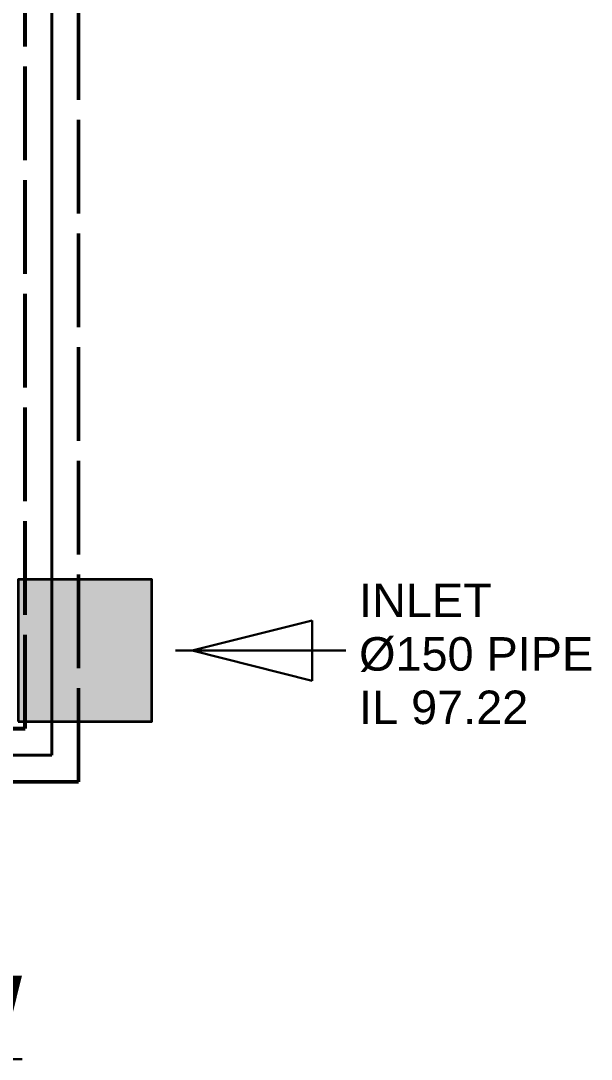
# Model space of a CAD drawing. Header units: millimetres. Extents: x -1212 to 2307, y -853 to 3179.
# Drawn here: x 1153 to 1755, y -356 to 740 of the extents above; entities that cross this region are included whole.
import ezdxf
from ezdxf.enums import TextEntityAlignment as Align

# ---------------------------------------------------------------- set-up
doc = ezdxf.new("R2010")
doc.units = ezdxf.units.MM
doc.linetypes.add('DASH_99_21', pattern=[119.944444, 98.777778, -21.166667])
for name, color, linetype in [('ANNOTATIONS', 7, 'Continuous'), ('FLOW_INLET', 1, 'Continuous'), ('GEOFAB', 5, 'Continuous'), ('PIPES', 7, 'Continuous')]:
    doc.layers.add(name, color=color, linetype=linetype)
doc.styles.add('ARIAL', font='arial.ttf')
doc.styles.add('ARIAL_BOLD', font='arialbd.ttf')

msp = doc.modelspace()

# ---------------------------------------------------------------- linework, layer by layer
at = {"layer": 'ANNOTATIONS', "lineweight": 30}
msp.add_line((-4, -356.3), (1154, -356.3), dxfattribs=at)
at = {"layer": 'FLOW_INLET', "color": 1, "lineweight": 30}
for p, q in [((1460.4, 106.8), (1333.4, 75)), ((1460.4, 43.2), (1460.4, 106.8)), ((1495.7, 75), (1315.8, 75)), ((1460.4, 43.2), (1333.4, 75))]:
    msp.add_line(p, q, dxfattribs=at)
at = {"layer": 'GEOFAB', "color": 5, "linetype": 'DASH_99_21', "lineweight": 50}
for p, q in [((1213.5, -63.5), (1213.5, 1308.2)), ((-63.5, -63.5), (1213.5, -63.5))]:
    msp.add_line(p, q, dxfattribs=at)
at = {"layer": 'GEOFAB', "color": 6, "lineweight": 40}
for p, q in [((1185.3, -35.3), (1185.3, 1280)), ((-35.3, -35.3), (1185.3, -35.3))]:
    msp.add_line(p, q, dxfattribs=at)
at = {"layer": 'GEOFAB', "color": 5, "linetype": 'DASH_99_21', "lineweight": 53}
msp.add_lwpolyline([(-7.1, -7.1), (1157.1, -7.1), (1157.1, 787.1), (-7.1, 787.1)], close=True, dxfattribs=at)
at = {"layer": 'PIPES', "lineweight": 35}
msp.add_lwpolyline([(1150, 0), (1291.1, 0), (1291.1, 150), (1150, 150)], close=True, dxfattribs=at)
at = {"layer": 'PIPES', "true_color": 0xbfbfbf}
msp.add_solid([(1150, 0), (1291.1, 0), (1150, 150), (1291.1, 150)], dxfattribs=at)

# ---------------------------------------------------------------- texts
at = {"layer": 'ANNOTATIONS', "style": 'ARIAL'}
for s, p in [('INLET', (1509.8, 110.3)), ('Ø150 PIPE', (1509.8, 53.8)), ('IL 97.22', (1509.8, -2.6))]:
    msp.add_text(s, height=35.36, dxfattribs=at).set_placement(p)
at = {"layer": 'ANNOTATIONS', "style": 'ARIAL_BOLD'}
msp.add_text('BACK ELEVATION VIEW', height=70.725, dxfattribs=at).set_placement((575, -338.7), align=Align.CENTER)

doc.saveas('drawing.dxf')
